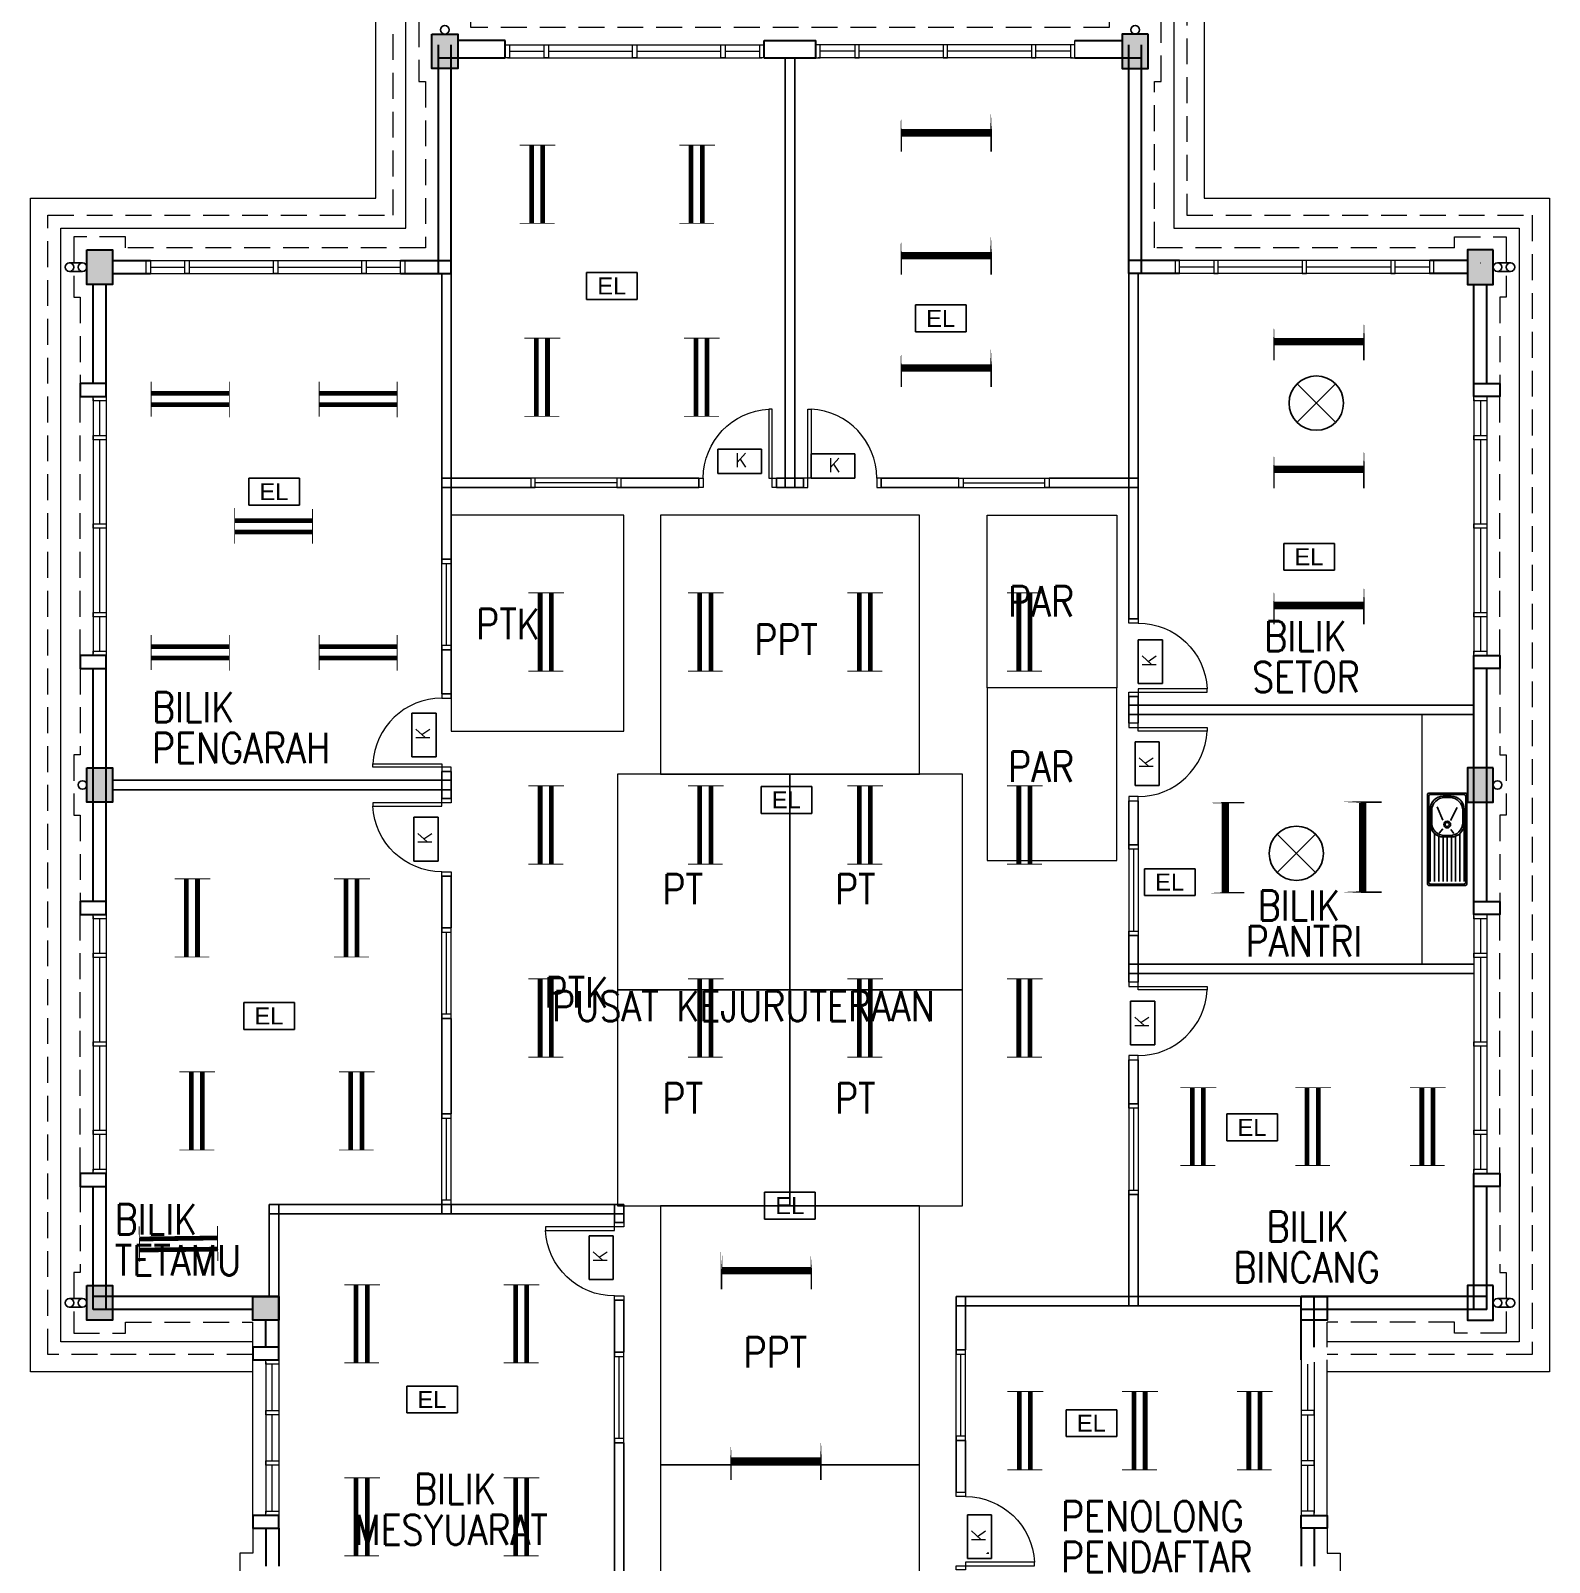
# Model space of a CAD drawing. Header units: inches. Extents: x -106504901 to 86801075, y -86378143 to 86869072.
# Drawn here: x 163591 to 181191, y 81383 to 99130 of the extents above; entities that cross this region are included whole.
import ezdxf
from ezdxf.enums import TextEntityAlignment as Align

# ---------------------------------------------------------------- set-up
doc = ezdxf.new("R2010")
doc.units = ezdxf.units.IN
doc.header["$MEASUREMENT"] = 0
doc.linetypes.add('DASHED2', pattern=[0.375, 0.25, -0.125])
doc.linetypes.add('HIDDEN', pattern=[0.375, 0.25, -0.125])
doc.layers.get('0').update_dxf_attribs({"color": 255})
for name, color, linetype, lineweight in [('1', 8, 'Continuous', 9), ('COLUMN', 8, 'Continuous', 30), ('DOOR', 8, 'Continuous', 20), ('LW', 8, 'Continuous', 20), ('t3', 8, 'Continuous', 25), ('wall', 8, 'Continuous', 30), ('WIN', 8, 'Continuous', 18)]:
    doc.layers.add(name, color=color, linetype=linetype, lineweight=lineweight)
for name, color, linetype in [('BOMBA', 12, 'Continuous'), ('DOWNPIPE', 8, 'Continuous'), ('ELECT', 6, 'Continuous'), ('FITTING', 40, 'Continuous'), ('LAMPU', 7, 'Continuous'), ('partition', 8, 'Continuous'), ('SAN', 8, 'Continuous'), ('SANITARY', 8, 'Continuous'), ('ZH-ELEK', 4, 'Continuous')]:
    doc.layers.add(name, color=color, linetype=linetype)
doc.styles.add('LAILA', font='romans.shx', dxfattribs={"width": 0.85, "height": 350})
doc.styles.add('SANSSERIF', font='SAS_____.pfb', dxfattribs={"width": 0.7, "height": 700})
doc.styles.add('SIMPLEX', font='simplex.shx', dxfattribs={"width": 0.8})

# ---------------------------------------------------------------- blocks, each defined once
blk = doc.blocks.new('dr16')
at = {"layer": 'DOOR', "color": 1}
blk.add_line((-2409712, -909071), (-2409602, -909071), dxfattribs=at)
for points in [[(-2409712, -909071), (-2409602, -909071), (-2409602, -909021), (-2409712, -909021)], [(-2410511, -909831), (-2409712, -909831), (-2409712, -909871), (-2410511, -909871)], [(-2409712, -909921), (-2409602, -909921), (-2409602, -909871), (-2409712, -909871)]]:
    blk.add_lwpolyline(points, close=True, dxfattribs=at)
at = {"layer": 'DOOR', "color": 9}
blk.add_arc((-2409712, -909871), 800, 90, 177.134, dxfattribs=at)
blk = doc.blocks.new('WIN')
at = {"layer": 'WIN', "color": 1}
for p, q in [((-2479668, -915155), (-2476718, -915155)), ((-2479668, -915305), (-2476718, -915305)), ((-2479643, -915230), (-2479243, -915230)), ((-2479193, -915230), (-2478218, -915230)), ((-2478168, -915230), (-2477193, -915230)), ((-2477143, -915230), (-2476743, -915230))]:
    blk.add_line(p, q, dxfattribs=at)
for points in [[(-2479693, -915305), (-2479643, -915305), (-2479643, -915155), (-2479693, -915155)], [(-2479243, -915305), (-2479193, -915305), (-2479193, -915155), (-2479243, -915155)], [(-2478218, -915305), (-2478168, -915305), (-2478168, -915155), (-2478218, -915155)], [(-2477193, -915305), (-2477143, -915305), (-2477143, -915155), (-2477193, -915155)], [(-2476743, -915305), (-2476693, -915305), (-2476693, -915155), (-2476743, -915155)]]:
    blk.add_lwpolyline(points, close=True, dxfattribs=at)
blk = doc.blocks.new('Kit-sink')
at = {"layer": 'SAN'}
for p, q in [((0, 0), (0, -427)), ((1052, 15), (15, 15)), ((1028, 2), (38, 2)), ((1067, -427), (1067, 0)), ((14, -24), (14, -404)), ((34, -168), (34, -260)), ((165, -100), (316, -174)), ((356, -18), (184, -18)), ((340, -34), (200, -34)), ((356, -18), (1024, -18)), ((418, -171), (467, -137)), ((466, -66), (1024, -66)), ((496, -116), (1024, -116)), ((505, -164), (1024, -164)), ((506, -168), (506, -260)), ((1054, -404), (1054, -24)), ((50, -184), (50, -244)), ((313, -266), (159, -331)), ((412, -263), (461, -307)), ((490, -184), (490, -244)), ((496, -312), (1024, -312)), ((505, -262), (1024, -262)), ((506, -214), (1024, -214)), ((15, -442), (1052, -442)), ((38, -428), (1028, -428)), ((184, -410), (356, -410)), ((200, -394), (340, -394)), ((356, -410), (1024, -410)), ((466, -360), (1024, -360))]:
    blk.add_line(p, q, dxfattribs=at)
for radius in [40, 23.9]:
    blk.add_circle((362, -214), radius, dxfattribs=at)
for centre, radius, start, end in [((15, 0), 15, 90, 180), ((38, -24), 25, 90, 180), ((1028, -24), 25, 0, 90), ((1052, 0), 15, 0, 90), ((184, -168), 150, 90, 180), ((200, -184), 150, 90, 180), ((340, -184), 150, 0, 90), ((356, -168), 150, 0, 90), ((184, -260), 150, 180, 270), ((200, -244), 150, 180, 270), ((340, -244), 150, 270, 0), ((356, -260), 150, 270, 0), ((15, -427), 15, 180, 270), ((38, -404), 25, 180, 270), ((1028, -404), 25, 270, 0), ((1052, -427), 15, 270, 0)]:
    blk.add_arc(centre, radius, start, end, dxfattribs=at)
blk = doc.blocks.new('emergency light R')
at = {"layer": 'LAMPU', "color": 6, "linetype": 'Continuous'}
for p, q in [((0, 5), (0, 248)), ((0, 248), (459, 248)), ((459, 248), (459, 5)), ((459, 5), (0, 5))]:
    blk.add_line(p, q, dxfattribs=at)
at = {"layer": 'LAMPU', "color": 6, "linetype": 'Continuous', "style": 'SANSSERIF'}
blk.add_text('EL', height=153.8, dxfattribs=at).set_placement((97, 50))
blk = doc.blocks.new('CEILING FAN C W HOOK')
at = {"layer": 'ELECT', "color": 6}
for p, q in [((-530, -530), (-85, -85)), ((-530, -85), (-85, -530))]:
    blk.add_line(p, q, dxfattribs=at)
blk.add_circle((-308, -308), 315, dxfattribs=at)

msp = doc.modelspace()

# ---------------------------------------------------------------- hatches: boundary and pattern name
at = {"layer": 'COLUMN'}
msp.add_hatch(color=256, dxfattribs=at).paths.add_polyline_path([(166166, 84465), (166466, 84465), (166466, 84190), (166166, 84190)])

# ---------------------------------------------------------------- linework, layer by layer
at = {"layer": '1'}
for points in [[(170466, 91015), (170466, 93515), (168466, 93515), (168466, 91015)], [(170891, 93515), (170891, 90515), (173891, 90515), (173891, 93515)], [(174677, 93515), (176177, 93515), (176177, 91515), (174677, 91515)], [(176177, 91515), (174677, 91515), (174677, 89515), (176177, 89515)], [(172391, 88015), (172391, 90515), (170391, 90515), (170391, 88015)], [(174391, 88015), (174391, 90515), (172391, 90515), (172391, 88015)], [(172391, 85515), (172391, 88015), (170391, 88015), (170391, 85515)], [(174391, 85515), (174391, 88015), (172391, 88015), (172391, 85515)], [(170891, 85515), (170891, 82515), (173891, 82515), (173891, 85515)], [(170891, 82515), (170891, 79515), (173891, 79515), (173891, 82515)]]:
    msp.add_lwpolyline(points, close=True, dxfattribs=at)
at = {"layer": 'BOMBA', "color": 8, "linetype": 'ByBlock', "ltscale": 10}
for p, q in [((171555, 94280), (172062, 94280)), ((171555, 94000), (171555, 94280)), ((171555, 94280), (172062, 94280)), ((171555, 94000), (171555, 94280)), ((172062, 94280), (172062, 94000)), ((172062, 94280), (172062, 94000)), ((172636, 94226), (173143, 94226)), ((172636, 93945), (172636, 94226)), ((172636, 94226), (173143, 94226)), ((172636, 93945), (172636, 94226)), ((173143, 94226), (173143, 93945)), ((173143, 94226), (173143, 93945)), ((172062, 94000), (171555, 94000)), ((172062, 94000), (171555, 94000)), ((173143, 93945), (172636, 93945)), ((173143, 93945), (172636, 93945)), ((176426, 91564), (176426, 92071)), ((176426, 92071), (176707, 92071)), ((176426, 91564), (176426, 92071)), ((176426, 92071), (176707, 92071)), ((176707, 92071), (176707, 91564)), ((176707, 92071), (176707, 91564)), ((176707, 91564), (176426, 91564)), ((176707, 91564), (176426, 91564)), ((168008, 90715), (168008, 91222)), ((168008, 91222), (168289, 91222)), ((168008, 90715), (168008, 91222)), ((168008, 91222), (168289, 91222)), ((168289, 91222), (168289, 90715)), ((168289, 91222), (168289, 90715)), ((176390, 90383), (176390, 90890)), ((176390, 90890), (176671, 90890)), ((176390, 90383), (176390, 90890)), ((176390, 90890), (176671, 90890)), ((176671, 90890), (176671, 90383)), ((176671, 90890), (176671, 90383)), ((168289, 90715), (168008, 90715)), ((168289, 90715), (168008, 90715)), ((176671, 90383), (176390, 90383)), ((176671, 90383), (176390, 90383)), ((168031, 89509), (168031, 90016)), ((168031, 90016), (168312, 90016)), ((168031, 89509), (168031, 90016)), ((168031, 90016), (168312, 90016)), ((168312, 90016), (168312, 89509)), ((168312, 90016), (168312, 89509)), ((168312, 89509), (168031, 89509)), ((168312, 89509), (168031, 89509)), ((176338, 87380), (176338, 87887)), ((176338, 87887), (176619, 87887)), ((176338, 87380), (176338, 87887)), ((176338, 87887), (176619, 87887)), ((176619, 87887), (176619, 87380)), ((176619, 87887), (176619, 87380)), ((176619, 87380), (176338, 87380)), ((176619, 87380), (176338, 87380)), ((170062, 84660), (170062, 85167)), ((170062, 85167), (170343, 85167)), ((170062, 84660), (170062, 85167)), ((170062, 85167), (170343, 85167)), ((170343, 85167), (170343, 84660)), ((170343, 85167), (170343, 84660)), ((170343, 84660), (170062, 84660)), ((170343, 84660), (170062, 84660)), ((174447, 81427), (174447, 81934)), ((174447, 81934), (174728, 81934)), ((174447, 81427), (174447, 81934)), ((174447, 81934), (174728, 81934)), ((174728, 81934), (174728, 81427)), ((174728, 81934), (174728, 81427)), ((174728, 81427), (174447, 81427)), ((174728, 81427), (174447, 81427))]:
    msp.add_line(p, q, dxfattribs=at)
at = {"layer": 'BOMBA', "color": 3, "linetype": 'ByBlock', "ltscale": 10}
for p, q in [((171555, 94280), (172062, 94280)), ((171555, 94000), (171555, 94280)), ((172062, 94280), (172062, 94000)), ((172636, 94226), (173143, 94226)), ((172636, 93945), (172636, 94226)), ((173143, 94226), (173143, 93945)), ((172062, 94000), (171555, 94000)), ((173143, 93945), (172636, 93945)), ((176426, 91564), (176426, 92071)), ((176426, 92071), (176707, 92071)), ((176707, 92071), (176707, 91564)), ((176707, 91564), (176426, 91564)), ((168008, 90715), (168008, 91222)), ((168008, 91222), (168289, 91222)), ((168289, 91222), (168289, 90715)), ((176390, 90383), (176390, 90890)), ((176390, 90890), (176671, 90890)), ((176671, 90890), (176671, 90383)), ((168289, 90715), (168008, 90715)), ((176671, 90383), (176390, 90383)), ((168031, 89509), (168031, 90016)), ((168031, 90016), (168312, 90016)), ((168312, 90016), (168312, 89509)), ((168312, 89509), (168031, 89509)), ((176338, 87380), (176338, 87887)), ((176338, 87887), (176619, 87887)), ((176619, 87887), (176619, 87380)), ((176619, 87380), (176338, 87380)), ((170062, 84660), (170062, 85167)), ((170062, 85167), (170343, 85167)), ((170343, 85167), (170343, 84660)), ((170343, 84660), (170062, 84660)), ((174447, 81427), (174447, 81934)), ((174447, 81934), (174728, 81934)), ((174728, 81934), (174728, 81427)), ((174728, 81427), (174447, 81427))]:
    msp.add_line(p, q, dxfattribs=at)
at = {"layer": 'COLUMN'}
for points in [[(168241, 99090), (168541, 99090), (168541, 98690), (168241, 98690)], [(176541, 99090), (176241, 99090), (176241, 98690), (176541, 98690)], [(164241, 96590), (164541, 96590), (164541, 96190), (164241, 96190)], [(180541, 96590), (180241, 96590), (180241, 96190), (180541, 96190)], [(164241, 90590), (164541, 90590), (164541, 90190), (164241, 90190)], [(180541, 90590), (180241, 90590), (180241, 90190), (180541, 90190)], [(164241, 84590), (164541, 84590), (164541, 84190), (164241, 84190)], [(180541, 84590), (180241, 84590), (180241, 84190), (180541, 84190)], [(166166, 84465), (166466, 84465), (166466, 84190), (166166, 84190)], [(178316, 84465), (178616, 84465), (178616, 84190), (178316, 84190)]]:
    msp.add_lwpolyline(points, close=True, dxfattribs=at)
for points in [[(168241, 99090), (168541, 99090), (168241, 98690), (168541, 98690)], [(176541, 99090), (176241, 99090), (176541, 98690), (176241, 98690)], [(164241, 96590), (164541, 96590), (164241, 96190), (164541, 96190)], [(180541, 96590), (180241, 96590), (180541, 96190), (180241, 96190)], [(164241, 90590), (164541, 90590), (164241, 90190), (164541, 90190)], [(180541, 90590), (180241, 90590), (180541, 90190), (180241, 90190)], [(164241, 84590), (164541, 84590), (164241, 84190), (164541, 84190)]]:
    msp.add_solid(points, dxfattribs=at)
at = {"layer": 'DOWNPIPE'}
for p, q in [((164041, 96440), (164191, 96440)), ((180591, 96440), (180741, 96440)), ((164041, 96340), (164191, 96340)), ((180591, 96340), (180741, 96340)), ((164041, 84440), (164191, 84440)), ((164041, 84340), (164191, 84340)), ((180591, 84440), (180741, 84440)), ((180591, 84340), (180741, 84340))]:
    msp.add_line(p, q, dxfattribs=at)
for centre in [(168391, 99140), (176391, 99140), (164041, 96390), (164191, 96390), (180591, 96390), (180741, 96390), (164191, 90390), (180591, 90390), (164041, 84390), (164191, 84390), (180591, 84390), (180741, 84390)]:
    msp.add_circle(centre, 50, dxfattribs=at)
at = {"layer": 'FITTING', "color": 3, "const_width": 17.4}
for points in [[(173681, 98164), (173681, 97727)], [(173681, 98164), (173681, 97727)], [(174723, 98164), (174723, 97727)], [(174723, 98164), (174723, 97727)], [(173681, 96742), (173681, 96304)], [(173681, 96742), (173681, 96304)], [(174723, 96742), (174723, 96304)], [(174723, 96742), (174723, 96304)], [(178000, 95746), (178000, 95309)], [(178000, 95746), (178000, 95309)], [(179041, 95746), (179041, 95309)], [(179041, 95746), (179041, 95309)], [(173681, 95439), (173681, 95002)], [(173681, 95439), (173681, 95002)], [(174723, 95439), (174723, 95002)], [(174723, 95439), (174723, 95002)], [(178000, 94265), (178000, 93828)], [(178000, 94265), (178000, 93828)], [(179041, 94265), (179041, 93828)], [(179041, 94265), (179041, 93828)], [(178000, 92688), (178000, 92250)], [(178000, 92688), (178000, 92250)], [(179041, 92688), (179041, 92250)], [(179041, 92688), (179041, 92250)], [(177217, 90185), (177655, 90185)], [(177217, 90185), (177655, 90185)], [(178809, 90190), (179247, 90190)], [(178809, 90190), (179247, 90190)], [(177217, 89143), (177655, 89143)], [(177217, 89143), (177655, 89143)], [(178809, 89149), (179247, 89149)], [(178809, 89149), (179247, 89149)], [(171598, 84983), (171598, 84545)], [(172639, 84983), (172639, 84545)], [(171708, 82775), (171708, 82338)], [(172749, 82775), (172749, 82338)]]:
    msp.add_lwpolyline(points, close=True, dxfattribs=at)
at = {"layer": 'FITTING', "color": 3}
for points, const_width in [([(173681, 97945), (174723, 97945)], 86.8), ([(173681, 97945), (174723, 97945)], 86.8), ([(169259, 97803), (169544, 97803)], 10.9), ([(169396, 96897), (169396, 97797)], 54.6), ([(169398, 97803), (169673, 97803)], 10.9), ([(169525, 96897), (169525, 97797)], 54.6), ([(171108, 97803), (171393, 97803)], 10.9), ([(171245, 96897), (171245, 97797)], 54.6), ([(171247, 97803), (171522, 97803)], 10.9), ([(171374, 96897), (171374, 97797)], 54.6), ([(169259, 96897), (169534, 96897)], 10.9), ([(169388, 96897), (169663, 96897)], 10.9), ([(171108, 96897), (171383, 96897)], 10.9), ([(171237, 96897), (171512, 96897)], 10.9), ([(173681, 96523), (174723, 96523)], 86.8), ([(173681, 96523), (174723, 96523)], 86.8), ([(169314, 95567), (169599, 95567)], 10.9), ([(169452, 94661), (169452, 95561)], 54.6), ([(169453, 95567), (169728, 95567)], 10.9), ([(169581, 94661), (169581, 95561)], 54.6), ([(171163, 95567), (171448, 95567)], 10.9), ([(171301, 94661), (171301, 95561)], 54.6), ([(171302, 95567), (171577, 95567)], 10.9), ([(171430, 94661), (171430, 95561)], 54.6), ([(178000, 95527), (179041, 95527)], 86.8), ([(178000, 95527), (179041, 95527)], 86.8), ([(173681, 95221), (174723, 95221)], 86.8), ([(173681, 95221), (174723, 95221)], 86.8), ([(164989, 94926), (165889, 94926)], 54.6), ([(164989, 95063), (164989, 94788)], 10.9), ([(165894, 95063), (165894, 94778)], 10.9), ([(166934, 94926), (167834, 94926)], 54.6), ([(166934, 95063), (166934, 94788)], 10.9), ([(167839, 95063), (167839, 94778)], 10.9), ([(164989, 94797), (165889, 94797)], 54.6), ([(164989, 94934), (164989, 94659)], 10.9), ([(165894, 94925), (165894, 94649)], 10.9), ([(166934, 94797), (167834, 94797)], 54.6), ([(166934, 94934), (166934, 94659)], 10.9), ([(167839, 94925), (167839, 94649)], 10.9), ([(169314, 94661), (169589, 94661)], 10.9), ([(169443, 94661), (169718, 94661)], 10.9), ([(171163, 94661), (171438, 94661)], 10.9), ([(171292, 94661), (171567, 94661)], 10.9), ([(178000, 94047), (179041, 94047)], 86.8), ([(178000, 94047), (179041, 94047)], 86.8), ([(165952, 93324), (165952, 93599)], 10.9), ([(166858, 93314), (166858, 93589)], 10.9), ([(166858, 93451), (165958, 93451)], 54.6), ([(166858, 93322), (165958, 93322)], 54.6), ([(165952, 93185), (165952, 93470)], 10.9), ([(166858, 93185), (166858, 93460)], 10.9), ([(169496, 91709), (169496, 92609)], 54.6), ([(169496, 91709), (169496, 92609)], 54.6), ([(169625, 91709), (169625, 92609)], 54.6), ([(169625, 91709), (169625, 92609)], 54.6), ([(171345, 91709), (171345, 92609)], 54.6), ([(171345, 91709), (171345, 92609)], 54.6), ([(171474, 91709), (171474, 92609)], 54.6), ([(171474, 91709), (171474, 92609)], 54.6), ([(173194, 91709), (173194, 92609)], 54.6), ([(173194, 91709), (173194, 92609)], 54.6), ([(173323, 91709), (173323, 92609)], 54.6), ([(173323, 91709), (173323, 92609)], 54.6), ([(175043, 91709), (175043, 92609)], 54.6), ([(175172, 91709), (175172, 92609)], 54.6), ([(169359, 92615), (169644, 92615)], 10.9), ([(169359, 92615), (169644, 92615)], 10.9), ([(169497, 92615), (169773, 92615)], 10.9), ([(169497, 92615), (169773, 92615)], 10.9), ([(171208, 92615), (171493, 92615)], 10.9), ([(171208, 92615), (171493, 92615)], 10.9), ([(171346, 92615), (171622, 92615)], 10.9), ([(171346, 92615), (171622, 92615)], 10.9), ([(173057, 92615), (173342, 92615)], 10.9), ([(173057, 92615), (173342, 92615)], 10.9), ([(173195, 92615), (173470, 92615)], 10.9), ([(173195, 92615), (173470, 92615)], 10.9), ([(174906, 92615), (175191, 92615)], 10.9), ([(175044, 92615), (175319, 92615)], 10.9), ([(178000, 92469), (179041, 92469)], 86.8), ([(178000, 92469), (179041, 92469)], 86.8), ([(164989, 92128), (164989, 91853)], 10.9), ([(165894, 92128), (165894, 91843)], 10.9), ([(166934, 92128), (166934, 91853)], 10.9), ([(167839, 92128), (167839, 91843)], 10.9), ([(164989, 91991), (165889, 91991)], 54.6), ([(164989, 91999), (164989, 91724)], 10.9), ([(165894, 91990), (165894, 91714)], 10.9), ([(166934, 91991), (167834, 91991)], 54.6), ([(166934, 91999), (166934, 91724)], 10.9), ([(167839, 91990), (167839, 91714)], 10.9), ([(164989, 91862), (165889, 91862)], 54.6), ([(166934, 91862), (167834, 91862)], 54.6), ([(169359, 91709), (169634, 91709)], 10.9), ([(169359, 91709), (169634, 91709)], 10.9), ([(169488, 91709), (169763, 91709)], 10.9), ([(169488, 91709), (169763, 91709)], 10.9), ([(171208, 91709), (171483, 91709)], 10.9), ([(171208, 91709), (171483, 91709)], 10.9), ([(171336, 91709), (171612, 91709)], 10.9), ([(171336, 91709), (171612, 91709)], 10.9), ([(173057, 91709), (173332, 91709)], 10.9), ([(173057, 91709), (173332, 91709)], 10.9), ([(173185, 91709), (173461, 91709)], 10.9), ([(173185, 91709), (173461, 91709)], 10.9), ([(174906, 91709), (175181, 91709)], 10.9), ([(175034, 91709), (175310, 91709)], 10.9), ([(169359, 90379), (169644, 90379)], 10.9), ([(169359, 90379), (169644, 90379)], 10.9), ([(169359, 90379), (169644, 90379)], 10.9), ([(169359, 90379), (169644, 90379)], 10.9), ([(169496, 89473), (169496, 90373)], 54.6), ([(169496, 89473), (169496, 90373)], 54.6), ([(169496, 89473), (169496, 90373)], 54.6), ([(169496, 89473), (169496, 90373)], 54.6), ([(169497, 90379), (169773, 90379)], 10.9), ([(169497, 90379), (169773, 90379)], 10.9), ([(169497, 90379), (169773, 90379)], 10.9), ([(169497, 90379), (169773, 90379)], 10.9), ([(169625, 89473), (169625, 90373)], 54.6), ([(169625, 89473), (169625, 90373)], 54.6), ([(169625, 89473), (169625, 90373)], 54.6), ([(169625, 89473), (169625, 90373)], 54.6), ([(171208, 90379), (171493, 90379)], 10.9), ([(171208, 90379), (171493, 90379)], 10.9), ([(171208, 90379), (171493, 90379)], 10.9), ([(171208, 90379), (171493, 90379)], 10.9), ([(171345, 89473), (171345, 90373)], 54.6), ([(171345, 89473), (171345, 90373)], 54.6), ([(171345, 89473), (171345, 90373)], 54.6), ([(171345, 89473), (171345, 90373)], 54.6), ([(171346, 90379), (171622, 90379)], 10.9), ([(171346, 90379), (171622, 90379)], 10.9), ([(171346, 90379), (171622, 90379)], 10.9), ([(171346, 90379), (171622, 90379)], 10.9), ([(171474, 89473), (171474, 90373)], 54.6), ([(171474, 89473), (171474, 90373)], 54.6), ([(171474, 89473), (171474, 90373)], 54.6), ([(171474, 89473), (171474, 90373)], 54.6), ([(173057, 90379), (173342, 90379)], 10.9), ([(173057, 90379), (173342, 90379)], 10.9), ([(173057, 90379), (173342, 90379)], 10.9), ([(173057, 90379), (173342, 90379)], 10.9), ([(173194, 89473), (173194, 90373)], 54.6), ([(173194, 89473), (173194, 90373)], 54.6), ([(173194, 89473), (173194, 90373)], 54.6), ([(173194, 89473), (173194, 90373)], 54.6), ([(173195, 90379), (173470, 90379)], 10.9), ([(173195, 90379), (173470, 90379)], 10.9), ([(173195, 90379), (173470, 90379)], 10.9), ([(173195, 90379), (173470, 90379)], 10.9), ([(173323, 89473), (173323, 90373)], 54.6), ([(173323, 89473), (173323, 90373)], 54.6), ([(173323, 89473), (173323, 90373)], 54.6), ([(173323, 89473), (173323, 90373)], 54.6), ([(174906, 90379), (175191, 90379)], 10.9), ([(174906, 90379), (175191, 90379)], 10.9), ([(175043, 89473), (175043, 90373)], 54.6), ([(175043, 89473), (175043, 90373)], 54.6), ([(175044, 90379), (175319, 90379)], 10.9), ([(175044, 90379), (175319, 90379)], 10.9), ([(175172, 89473), (175172, 90373)], 54.6), ([(175172, 89473), (175172, 90373)], 54.6), ([(177436, 89143), (177436, 90185)], 86.8), ([(177436, 89143), (177436, 90185)], 86.8), ([(179028, 89149), (179028, 90190)], 86.8), ([(179028, 89149), (179028, 90190)], 86.8), ([(169359, 89473), (169634, 89473)], 10.9), ([(169359, 89473), (169634, 89473)], 10.9), ([(169359, 89473), (169634, 89473)], 10.9), ([(169359, 89473), (169634, 89473)], 10.9), ([(169488, 89473), (169763, 89473)], 10.9), ([(169488, 89473), (169763, 89473)], 10.9), ([(169488, 89473), (169763, 89473)], 10.9), ([(169488, 89473), (169763, 89473)], 10.9), ([(171208, 89473), (171483, 89473)], 10.9), ([(171208, 89473), (171483, 89473)], 10.9), ([(171208, 89473), (171483, 89473)], 10.9), ([(171208, 89473), (171483, 89473)], 10.9), ([(171336, 89473), (171612, 89473)], 10.9), ([(171336, 89473), (171612, 89473)], 10.9), ([(171336, 89473), (171612, 89473)], 10.9), ([(171336, 89473), (171612, 89473)], 10.9), ([(173057, 89473), (173332, 89473)], 10.9), ([(173057, 89473), (173332, 89473)], 10.9), ([(173057, 89473), (173332, 89473)], 10.9), ([(173057, 89473), (173332, 89473)], 10.9), ([(173185, 89473), (173461, 89473)], 10.9), ([(173185, 89473), (173461, 89473)], 10.9), ([(173185, 89473), (173461, 89473)], 10.9), ([(173185, 89473), (173461, 89473)], 10.9), ([(174906, 89473), (175181, 89473)], 10.9), ([(174906, 89473), (175181, 89473)], 10.9), ([(175034, 89473), (175310, 89473)], 10.9), ([(175034, 89473), (175310, 89473)], 10.9), ([(165259, 89303), (165544, 89303)], 10.9), ([(165396, 88397), (165396, 89297)], 54.6), ([(165398, 89303), (165673, 89303)], 10.9), ([(165525, 88397), (165525, 89297)], 54.6), ([(167108, 89303), (167393, 89303)], 10.9), ([(167245, 88397), (167245, 89297)], 54.6), ([(167247, 89303), (167522, 89303)], 10.9), ([(167374, 88397), (167374, 89297)], 54.6), ([(165259, 88397), (165534, 88397)], 10.9), ([(165388, 88397), (165663, 88397)], 10.9), ([(167108, 88397), (167383, 88397)], 10.9), ([(167237, 88397), (167512, 88397)], 10.9), ([(169359, 88143), (169644, 88143)], 10.9), ([(169359, 88143), (169644, 88143)], 10.9), ([(169359, 88143), (169644, 88143)], 10.9), ([(169359, 88143), (169644, 88143)], 10.9), ([(169496, 87237), (169496, 88137)], 54.6), ([(169496, 87237), (169496, 88137)], 54.6), ([(169496, 87237), (169496, 88137)], 54.6), ([(169496, 87237), (169496, 88137)], 54.6), ([(169497, 88143), (169773, 88143)], 10.9), ([(169497, 88143), (169773, 88143)], 10.9), ([(169497, 88143), (169773, 88143)], 10.9), ([(169497, 88143), (169773, 88143)], 10.9), ([(169625, 87237), (169625, 88137)], 54.6), ([(169625, 87237), (169625, 88137)], 54.6), ([(169625, 87237), (169625, 88137)], 54.6), ([(169625, 87237), (169625, 88137)], 54.6), ([(171208, 88143), (171493, 88143)], 10.9), ([(171208, 88143), (171493, 88143)], 10.9), ([(171208, 88143), (171493, 88143)], 10.9), ([(171208, 88143), (171493, 88143)], 10.9), ([(171345, 87237), (171345, 88137)], 54.6), ([(171345, 87237), (171345, 88137)], 54.6), ([(171345, 87237), (171345, 88137)], 54.6), ([(171345, 87237), (171345, 88137)], 54.6), ([(171346, 88143), (171622, 88143)], 10.9), ([(171346, 88143), (171622, 88143)], 10.9), ([(171346, 88143), (171622, 88143)], 10.9), ([(171346, 88143), (171622, 88143)], 10.9), ([(171474, 87237), (171474, 88137)], 54.6), ([(171474, 87237), (171474, 88137)], 54.6), ([(171474, 87237), (171474, 88137)], 54.6), ([(171474, 87237), (171474, 88137)], 54.6), ([(173057, 88143), (173342, 88143)], 10.9), ([(173057, 88143), (173342, 88143)], 10.9), ([(173057, 88143), (173342, 88143)], 10.9), ([(173057, 88143), (173342, 88143)], 10.9), ([(173194, 87237), (173194, 88137)], 54.6), ([(173194, 87237), (173194, 88137)], 54.6), ([(173194, 87237), (173194, 88137)], 54.6), ([(173194, 87237), (173194, 88137)], 54.6), ([(173195, 88143), (173470, 88143)], 10.9), ([(173195, 88143), (173470, 88143)], 10.9), ([(173195, 88143), (173470, 88143)], 10.9), ([(173195, 88143), (173470, 88143)], 10.9), ([(173323, 87237), (173323, 88137)], 54.6), ([(173323, 87237), (173323, 88137)], 54.6), ([(173323, 87237), (173323, 88137)], 54.6), ([(173323, 87237), (173323, 88137)], 54.6), ([(174906, 88143), (175191, 88143)], 10.9), ([(174906, 88143), (175191, 88143)], 10.9), ([(175043, 87237), (175043, 88137)], 54.6), ([(175043, 87237), (175043, 88137)], 54.6), ([(175044, 88143), (175319, 88143)], 10.9), ([(175044, 88143), (175319, 88143)], 10.9), ([(175172, 87237), (175172, 88137)], 54.6), ([(175172, 87237), (175172, 88137)], 54.6), ([(169359, 87237), (169634, 87237)], 10.9), ([(169359, 87237), (169634, 87237)], 10.9), ([(169359, 87237), (169634, 87237)], 10.9), ([(169359, 87237), (169634, 87237)], 10.9), ([(169488, 87237), (169763, 87237)], 10.9), ([(169488, 87237), (169763, 87237)], 10.9), ([(169488, 87237), (169763, 87237)], 10.9), ([(169488, 87237), (169763, 87237)], 10.9), ([(171208, 87237), (171483, 87237)], 10.9), ([(171208, 87237), (171483, 87237)], 10.9), ([(171208, 87237), (171483, 87237)], 10.9), ([(171208, 87237), (171483, 87237)], 10.9), ([(171336, 87237), (171612, 87237)], 10.9), ([(171336, 87237), (171612, 87237)], 10.9), ([(171336, 87237), (171612, 87237)], 10.9), ([(171336, 87237), (171612, 87237)], 10.9), ([(173057, 87237), (173332, 87237)], 10.9), ([(173057, 87237), (173332, 87237)], 10.9), ([(173057, 87237), (173332, 87237)], 10.9), ([(173057, 87237), (173332, 87237)], 10.9), ([(173185, 87237), (173461, 87237)], 10.9), ([(173185, 87237), (173461, 87237)], 10.9), ([(173185, 87237), (173461, 87237)], 10.9), ([(173185, 87237), (173461, 87237)], 10.9), ([(174906, 87237), (175181, 87237)], 10.9), ([(174906, 87237), (175181, 87237)], 10.9), ([(175034, 87237), (175310, 87237)], 10.9), ([(175034, 87237), (175310, 87237)], 10.9), ([(165314, 87067), (165599, 87067)], 10.9), ([(165452, 86161), (165452, 87061)], 54.6), ([(165453, 87067), (165728, 87067)], 10.9), ([(165581, 86161), (165581, 87061)], 54.6), ([(167163, 87067), (167448, 87067)], 10.9), ([(167301, 86161), (167301, 87061)], 54.6), ([(167302, 87067), (167577, 87067)], 10.9), ([(167430, 86161), (167430, 87061)], 54.6), ([(176916, 86887), (177201, 86887)], 10.9), ([(177054, 85981), (177054, 86881)], 54.6), ([(177055, 86887), (177330, 86887)], 10.9), ([(177182, 85981), (177182, 86881)], 54.6), ([(178246, 86887), (178531, 86887)], 10.9), ([(178246, 86887), (178531, 86887)], 10.9), ([(178383, 85981), (178383, 86881)], 54.6), ([(178383, 85981), (178383, 86881)], 54.6), ([(178384, 86887), (178659, 86887)], 10.9), ([(178384, 86887), (178659, 86887)], 10.9), ([(178512, 85981), (178512, 86881)], 54.6), ([(178512, 85981), (178512, 86881)], 54.6), ([(179575, 86887), (179860, 86887)], 10.9), ([(179713, 85981), (179713, 86881)], 54.6), ([(179714, 86887), (179989, 86887)], 10.9), ([(179842, 85981), (179842, 86881)], 54.6), ([(165314, 86161), (165589, 86161)], 10.9), ([(165443, 86161), (165718, 86161)], 10.9), ([(167163, 86161), (167438, 86161)], 10.9), ([(167292, 86161), (167567, 86161)], 10.9), ([(176916, 85981), (177191, 85981)], 10.9), ([(177045, 85981), (177320, 85981)], 10.9), ([(178246, 85981), (178521, 85981)], 10.9), ([(178246, 85981), (178521, 85981)], 10.9), ([(178374, 85981), (178650, 85981)], 10.9), ([(178374, 85981), (178650, 85981)], 10.9), ([(179575, 85981), (179850, 85981)], 10.9), ([(179704, 85981), (179979, 85981)], 10.9), ([(164853, 85003), (164849, 85278)], 10.9), ([(165759, 85005), (165755, 85280)], 10.9), ([(165757, 85142), (164857, 85130)], 54.6), ([(165759, 85013), (164859, 85002)], 54.6), ([(164855, 84864), (164851, 85149)], 10.9), ([(165760, 84876), (165757, 85151)], 10.9), ([(171598, 84764), (172639, 84764)], 86.8), ([(167225, 84600), (167510, 84600)], 10.9), ([(167225, 84600), (167510, 84600)], 10.9), ([(167363, 83694), (167363, 84594)], 54.6), ([(167363, 83694), (167363, 84594)], 54.6), ([(167364, 84600), (167639, 84600)], 10.9), ([(167364, 84600), (167639, 84600)], 10.9), ([(167492, 83694), (167492, 84594)], 54.6), ([(167492, 83694), (167492, 84594)], 54.6), ([(169074, 84600), (169359, 84600)], 10.9), ([(169074, 84600), (169359, 84600)], 10.9), ([(169212, 83694), (169212, 84594)], 54.6), ([(169212, 83694), (169212, 84594)], 54.6), ([(169213, 84600), (169488, 84600)], 10.9), ([(169213, 84600), (169488, 84600)], 10.9), ([(169341, 83694), (169341, 84594)], 54.6), ([(169341, 83694), (169341, 84594)], 54.6), ([(167225, 83694), (167500, 83694)], 10.9), ([(167225, 83694), (167500, 83694)], 10.9), ([(167354, 83694), (167629, 83694)], 10.9), ([(167354, 83694), (167629, 83694)], 10.9), ([(169074, 83694), (169349, 83694)], 10.9), ([(169074, 83694), (169349, 83694)], 10.9), ([(169203, 83694), (169478, 83694)], 10.9), ([(169203, 83694), (169478, 83694)], 10.9), ([(174911, 83362), (175196, 83362)], 10.9), ([(175049, 82456), (175049, 83356)], 54.6), ([(175050, 83362), (175325, 83362)], 10.9), ([(175177, 82456), (175177, 83356)], 54.6), ([(176240, 83362), (176525, 83362)], 10.9), ([(176240, 83362), (176525, 83362)], 10.9), ([(176378, 82456), (176378, 83356)], 54.6), ([(176378, 82456), (176378, 83356)], 54.6), ([(176379, 83362), (176654, 83362)], 10.9), ([(176379, 83362), (176654, 83362)], 10.9), ([(176507, 82456), (176507, 83356)], 54.6), ([(176507, 82456), (176507, 83356)], 54.6), ([(177570, 83362), (177855, 83362)], 10.9), ([(177708, 82456), (177708, 83356)], 54.6), ([(177709, 83362), (177984, 83362)], 10.9), ([(177836, 82456), (177836, 83356)], 54.6), ([(171708, 82557), (172749, 82557)], 86.8), ([(167225, 82364), (167510, 82364)], 10.9), ([(167225, 82364), (167510, 82364)], 10.9), ([(167225, 82364), (167510, 82364)], 10.9), ([(167225, 82364), (167510, 82364)], 10.9), ([(167363, 81458), (167363, 82358)], 54.6), ([(167363, 81458), (167363, 82358)], 54.6), ([(167363, 81458), (167363, 82358)], 54.6), ([(167363, 81458), (167363, 82358)], 54.6), ([(167364, 82364), (167639, 82364)], 10.9), ([(167364, 82364), (167639, 82364)], 10.9), ([(167364, 82364), (167639, 82364)], 10.9), ([(167364, 82364), (167639, 82364)], 10.9), ([(167492, 81458), (167492, 82358)], 54.6), ([(167492, 81458), (167492, 82358)], 54.6), ([(167492, 81458), (167492, 82358)], 54.6), ([(167492, 81458), (167492, 82358)], 54.6), ([(169074, 82364), (169359, 82364)], 10.9), ([(169074, 82364), (169359, 82364)], 10.9), ([(169074, 82364), (169359, 82364)], 10.9), ([(169074, 82364), (169359, 82364)], 10.9), ([(169212, 81458), (169212, 82358)], 54.6), ([(169212, 81458), (169212, 82358)], 54.6), ([(169212, 81458), (169212, 82358)], 54.6), ([(169212, 81458), (169212, 82358)], 54.6), ([(169213, 82364), (169488, 82364)], 10.9), ([(169213, 82364), (169488, 82364)], 10.9), ([(169213, 82364), (169488, 82364)], 10.9), ([(169213, 82364), (169488, 82364)], 10.9), ([(169341, 81458), (169341, 82358)], 54.6), ([(169341, 81458), (169341, 82358)], 54.6), ([(169341, 81458), (169341, 82358)], 54.6), ([(169341, 81458), (169341, 82358)], 54.6), ([(174911, 82456), (175186, 82456)], 10.9), ([(175040, 82456), (175315, 82456)], 10.9), ([(176240, 82456), (176516, 82456)], 10.9), ([(176240, 82456), (176516, 82456)], 10.9), ([(176369, 82456), (176644, 82456)], 10.9), ([(176369, 82456), (176644, 82456)], 10.9), ([(177570, 82456), (177845, 82456)], 10.9), ([(177699, 82456), (177974, 82456)], 10.9), ([(167225, 81458), (167500, 81458)], 10.9), ([(167225, 81458), (167500, 81458)], 10.9), ([(167225, 81458), (167500, 81458)], 10.9), ([(167225, 81458), (167500, 81458)], 10.9), ([(167354, 81458), (167629, 81458)], 10.9), ([(167354, 81458), (167629, 81458)], 10.9), ([(167354, 81458), (167629, 81458)], 10.9), ([(167354, 81458), (167629, 81458)], 10.9), ([(169074, 81458), (169349, 81458)], 10.9), ([(169074, 81458), (169349, 81458)], 10.9), ([(169074, 81458), (169349, 81458)], 10.9), ([(169074, 81458), (169349, 81458)], 10.9), ([(169203, 81458), (169478, 81458)], 10.9), ([(169203, 81458), (169478, 81458)], 10.9), ([(169203, 81458), (169478, 81458)], 10.9), ([(169203, 81458), (169478, 81458)], 10.9)]:
    msp.add_lwpolyline(points, dxfattribs=dict(at, const_width=const_width))
at = {"layer": 'LW'}
for p, q in [((167591, 97190), (167591, 99690)), ((177191, 99690), (177191, 97190)), ((167941, 96840), (167941, 99340)), ((176841, 99340), (176841, 96840)), ((175691, 98815), (175691, 99015)), ((163591, 83590), (163591, 97190)), ((163591, 97190), (167591, 97190)), ((177191, 97190), (181191, 97190)), ((181191, 97190), (181191, 83590)), ((163941, 83940), (163941, 96840)), ((163941, 96840), (167941, 96840)), ((176841, 96840), (180841, 96840)), ((180841, 96840), (180841, 83940)), ((179716, 88315), (179716, 91205)), ((166166, 83878), (166166, 84165)), ((178616, 83878), (178616, 84165)), ((166166, 83940), (163941, 83940)), ((180841, 83940), (178616, 83940)), ((166166, 83590), (163591, 83590)), ((166166, 81928), (166166, 83728)), ((178616, 81928), (178616, 83728)), ((181191, 83590), (178616, 83590))]:
    msp.add_line(p, q, dxfattribs=at)
at = {"layer": 'LW', "linetype": 'HIDDEN', "ltscale": 1200}
for p, q in [((167791, 96990), (167791, 99490)), ((176991, 99490), (176991, 96990)), ((163791, 83790), (163791, 96990)), ((163791, 96990), (167791, 96990)), ((176991, 96990), (180991, 96990)), ((180991, 96990), (180991, 83790)), ((164166, 91890), (164166, 94890)), ((180616, 91890), (180616, 94890)), ((164166, 85890), (164166, 88890)), ((180616, 85890), (180616, 88890)), ((166166, 83790), (163791, 83790)), ((180991, 83790), (178616, 83790))]:
    msp.add_line(p, q, dxfattribs=at)
for points in [[(180091, 96615), (176616, 96615), (176616, 98540), (176691, 98540), (176691, 99240), (176091, 99240), (176091, 99165), (168691, 99165), (168691, 99240), (168091, 99240), (168091, 98540), (168166, 98540), (168166, 96615), (164691, 96615)], [(164691, 96615), (164691, 96740), (164091, 96740), (164091, 96040), (164166, 96040), (164166, 95040)], [(180091, 96615), (180091, 96740), (180691, 96740), (180691, 96040), (180616, 96040), (180616, 95040)], [(164166, 91740), (164166, 90740), (164091, 90740), (164091, 90040), (164166, 90040), (164166, 89040)], [(180616, 91740), (180616, 90740), (180691, 90740), (180691, 90040), (180616, 90040), (180616, 89040)], [(164166, 85740), (164166, 84740), (164091, 84740), (164091, 84040), (164691, 84040), (164691, 84165), (166166, 84165)], [(180616, 85740), (180616, 84740), (180691, 84740), (180691, 84040), (180091, 84040), (180091, 84165), (178616, 84165)]]:
    msp.add_lwpolyline(points, dxfattribs=at)
at = {"layer": 'LW'}
for points in [[(180389, 96440), (180391, 96440)], [(166166, 81778), (166166, 81490), (166016, 81490), (166016, 80790), (166166, 80790), (166166, 80503)], [(178616, 81778), (178616, 81490), (178766, 81490), (178766, 80790), (178616, 80790), (178616, 80503)]]:
    msp.add_lwpolyline(points, dxfattribs=at)
at = {"layer": 'partition'}
for p, q in [((172336, 98815), (172336, 93835)), ((172446, 98815), (172446, 93835)), ((168356, 93005), (168356, 96315)), ((168466, 93005), (168466, 96315)), ((176316, 92315), (176316, 96315)), ((176426, 92315), (176426, 96315)), ((169386, 93945), (168356, 93945)), ((171336, 93945), (170436, 93945)), ((171336, 93945), (171336, 93835)), ((172236, 93945), (172236, 93835)), ((172546, 93945), (172236, 93945)), ((172546, 93945), (172546, 93835)), ((173446, 93945), (173446, 93835)), ((173446, 93945), (174346, 93945)), ((175396, 93945), (176426, 93945)), ((168466, 93835), (168356, 93835)), ((169386, 93835), (168356, 93835)), ((171336, 93835), (170436, 93835)), ((172546, 93835), (172236, 93835)), ((173446, 93835), (174346, 93835)), ((175396, 93835), (176426, 93835)), ((168466, 93005), (168356, 93005)), ((176426, 92315), (176316, 92315)), ((168356, 91955), (168466, 91955)), ((168356, 91445), (168356, 91955)), ((168466, 91445), (168466, 91955)), ((168356, 91445), (168466, 91445)), ((176426, 91415), (176316, 91415)), ((176316, 91105), (176316, 91415)), ((176426, 91105), (176426, 91415)), ((180316, 91315), (176316, 91315)), ((180316, 91205), (176316, 91205)), ((168356, 90545), (168466, 90545)), ((168356, 90235), (168356, 90545)), ((168466, 90235), (168466, 90545)), ((164541, 90445), (168466, 90445)), ((164541, 90335), (168466, 90335)), ((168356, 90235), (168466, 90235)), ((176316, 89695), (176316, 90205)), ((176426, 89695), (176426, 90205)), ((176316, 89695), (176426, 89695)), ((168356, 89335), (168466, 89335)), ((168356, 88735), (168356, 89335)), ((168466, 88735), (168466, 89335)), ((168466, 88735), (168356, 88735)), ((176316, 88105), (176316, 88645)), ((176426, 88645), (176316, 88645)), ((176426, 88105), (176426, 88645)), ((180316, 88315), (176316, 88315)), ((180316, 88205), (176316, 88205)), ((168356, 86580), (168356, 87685)), ((168356, 87685), (168466, 87685)), ((168466, 86580), (168466, 87685)), ((176316, 86695), (176316, 87205)), ((176426, 86695), (176426, 87205)), ((176316, 86695), (176426, 86695)), ((168466, 86580), (168356, 86580)), ((176316, 84355), (176316, 85645)), ((176426, 85645), (176316, 85645)), ((176426, 84355), (176426, 85645)), ((166356, 84465), (166356, 85530)), ((166356, 85530), (170466, 85530)), ((166356, 85420), (170466, 85420)), ((166466, 84465), (166466, 85530)), ((168356, 85530), (168466, 85530)), ((168356, 85420), (168356, 85530)), ((168466, 85420), (168466, 85530)), ((170356, 85320), (170356, 85530)), ((170466, 85320), (170466, 85530)), ((170356, 85320), (170466, 85320)), ((170356, 84420), (170466, 84420)), ((170356, 83820), (170356, 84420)), ((170466, 83820), (170466, 84420)), ((178316, 84465), (174316, 84465)), ((174316, 84465), (174316, 83845)), ((178316, 84355), (174316, 84355)), ((174426, 84465), (174426, 83845)), ((170466, 83820), (170356, 83820)), ((174426, 83845), (174316, 83845)), ((170356, 82770), (170466, 82770)), ((170356, 80615), (170356, 82770)), ((170466, 80615), (170466, 82770)), ((174316, 82795), (174426, 82795)), ((174316, 82795), (174316, 82195)), ((174426, 82795), (174426, 82195))]:
    msp.add_line(p, q, dxfattribs=at)
at = {"layer": 'wall'}
for p, q in [((168316, 96315), (168316, 98965)), ((168466, 96315), (168466, 98965)), ((169091, 99015), (168541, 99015)), ((169091, 98815), (169091, 99015)), ((172091, 98815), (172091, 99015)), ((172091, 99015), (172691, 99015)), ((172691, 98815), (172691, 99015)), ((175691, 99015), (176241, 99015)), ((176316, 96315), (176316, 98965)), ((176466, 96315), (176466, 98965)), ((168316, 98815), (169091, 98815)), ((172091, 98815), (172691, 98815)), ((175691, 98815), (176466, 98815)), ((164541, 96465), (164979, 96465)), ((167879, 96465), (168466, 96465)), ((176904, 96465), (176316, 96465)), ((180241, 96465), (179804, 96465)), ((164316, 95040), (164316, 96190)), ((164466, 94890), (164466, 96190)), ((164541, 96315), (164979, 96315)), ((167879, 96315), (168466, 96315)), ((176904, 96315), (176316, 96315)), ((180241, 96315), (179804, 96315)), ((180316, 94890), (180316, 96190)), ((180466, 95040), (180466, 96190)), ((164466, 88890), (164466, 91890)), ((180316, 88890), (180316, 91890)), ((164316, 89040), (164316, 91740)), ((180466, 89040), (180466, 91740)), ((164316, 84315), (164316, 85740)), ((164466, 84315), (164466, 85890)), ((180316, 84315), (180316, 85890)), ((180466, 84315), (180466, 85740)), ((166466, 84465), (164316, 84465)), ((166166, 84315), (164316, 84315)), ((166466, 83728), (166466, 84465)), ((178316, 83728), (178316, 84465)), ((180466, 84465), (178316, 84465)), ((180466, 84315), (178316, 84315)), ((178466, 83878), (178466, 84465)), ((166316, 83878), (166316, 84190)), ((166316, 81778), (166316, 81340)), ((166466, 81778), (166466, 81340)), ((178316, 81778), (178316, 81340)), ((178466, 81778), (178466, 81340))]:
    msp.add_line(p, q, dxfattribs=at)
for points in [[(164466, 94890), (164466, 95040), (164166, 95040), (164166, 94890)], [(180316, 94890), (180316, 95040), (180616, 95040), (180616, 94890)], [(164466, 91740), (164466, 91890), (164166, 91890), (164166, 91740)], [(180316, 91740), (180316, 91890), (180616, 91890), (180616, 91740)], [(164466, 88890), (164466, 89040), (164166, 89040), (164166, 88890)], [(180316, 88890), (180316, 89040), (180616, 89040), (180616, 88890)], [(164466, 85740), (164466, 85890), (164166, 85890), (164166, 85740)], [(180316, 85740), (180316, 85890), (180616, 85890), (180616, 85740)], [(166466, 83728), (166466, 83878), (166166, 83878), (166166, 83728)], [(166466, 81778), (166466, 81928), (166166, 81928), (166166, 81778)], [(178316, 81778), (178316, 81928), (178616, 81928), (178616, 81778)]]:
    msp.add_lwpolyline(points, close=True, dxfattribs=at)
at = {"layer": 'WIN'}
for p, q in [((170436, 93945), (169386, 93945)), ((170386, 93890), (169436, 93890)), ((174346, 93945), (175396, 93945)), ((174396, 93890), (175346, 93890)), ((170436, 93835), (169386, 93835)), ((174346, 93835), (175396, 93835)), ((168356, 91955), (168356, 93005)), ((168466, 91955), (168466, 93005)), ((168411, 92005), (168411, 92955)), ((176316, 89695), (176316, 88645)), ((176371, 89645), (176371, 88695)), ((176426, 89695), (176426, 88645)), ((168356, 87685), (168356, 88735)), ((168466, 87685), (168466, 88735)), ((168411, 87735), (168411, 88685)), ((176316, 86695), (176316, 85645)), ((176371, 86645), (176371, 85695)), ((176426, 86695), (176426, 85645)), ((168356, 85530), (168356, 86580)), ((168411, 85580), (168411, 86530)), ((168466, 85530), (168466, 86580)), ((166466, 84190), (166466, 84465)), ((178616, 84190), (178616, 84465)), ((170356, 82770), (170356, 83820)), ((170411, 82820), (170411, 83770)), ((170466, 82770), (170466, 83820)), ((174316, 82795), (174316, 83845)), ((174371, 82845), (174371, 83795)), ((174426, 82795), (174426, 83845)), ((166316, 83703), (166316, 81953)), ((166391, 83144), (166391, 83678)), ((166466, 83728), (166466, 81928)), ((178316, 83728), (178316, 81928)), ((178391, 83144), (178391, 83678)), ((178466, 83703), (178466, 81953)), ((166391, 82561), (166391, 83094)), ((178391, 82561), (178391, 83094)), ((166391, 81978), (166391, 82511)), ((178391, 81978), (178391, 82511))]:
    msp.add_line(p, q, dxfattribs=at)
for points in [[(169386, 93945), (169386, 93835), (169436, 93835), (169436, 93945)], [(170386, 93945), (170386, 93835), (170436, 93835), (170436, 93945)], [(174396, 93945), (174396, 93835), (174346, 93835), (174346, 93945)], [(175396, 93945), (175396, 93835), (175346, 93835), (175346, 93945)], [(168466, 93005), (168356, 93005), (168356, 92955), (168466, 92955)], [(168466, 92005), (168356, 92005), (168356, 91955), (168466, 91955)], [(176426, 89645), (176316, 89645), (176316, 89695), (176426, 89695)], [(168466, 88735), (168356, 88735), (168356, 88685), (168466, 88685)], [(176426, 88645), (176316, 88645), (176316, 88695), (176426, 88695)], [(168466, 87735), (168356, 87735), (168356, 87685), (168466, 87685)], [(176426, 86645), (176316, 86645), (176316, 86695), (176426, 86695)], [(168466, 86580), (168356, 86580), (168356, 86530), (168466, 86530)], [(168466, 85580), (168356, 85580), (168356, 85530), (168466, 85530)], [(176426, 85645), (176316, 85645), (176316, 85695), (176426, 85695)], [(170466, 83820), (170356, 83820), (170356, 83770), (170466, 83770)], [(174426, 83845), (174316, 83845), (174316, 83795), (174426, 83795)], [(166316, 83678), (166316, 83728), (166466, 83728), (166466, 83678)], [(166316, 83094), (166316, 83144), (166466, 83144), (166466, 83094)], [(178466, 83094), (178466, 83144), (178316, 83144), (178316, 83094)], [(170466, 82820), (170356, 82820), (170356, 82770), (170466, 82770)], [(174426, 82845), (174316, 82845), (174316, 82795), (174426, 82795)], [(166316, 82511), (166316, 82561), (166466, 82561), (166466, 82511)], [(178466, 82511), (178466, 82561), (178316, 82561), (178316, 82511)], [(166316, 81928), (166316, 81978), (166466, 81978), (166466, 81928)], [(178466, 81928), (178466, 81978), (178316, 81978), (178316, 81928)]]:
    msp.add_lwpolyline(points, close=True, dxfattribs=at)
at = {"layer": 'ZH-ELEK', "color": 4, "linetype": 'DASHED2', "lineweight": -2}
msp.add_line((174671, 81488, -7857), (174694, 81490, -7857), dxfattribs=at)

# ---------------------------------------------------------------- block references
for p in [(178798, 95122), (178567, 89906)]:
    msp.add_blockref('CEILING FAN C W HOOK', p)
at = {"layer": 'DOOR', "xscale": -1}
for p, rotation in [((-737685, -2315767), 90), ((2578068, -819686), 180), ((2580068, -824601), 180)]:
    msp.add_blockref('dr16', p, dxfattribs=dict(at, rotation=rotation))
at = {"layer": 'DOOR'}
for p, rotation in [((1082467, -2315767), 270), ((-2233286, -818816), 180), ((-2233286, -821816), 180)]:
    msp.add_blockref('dr16', p, dxfattribs=dict(at, rotation=rotation))
at = {"layer": 'DOOR', "xscale": -1}
for p in [(-2233286, 1001336), (-2235286, 991216)]:
    msp.add_blockref('dr16', p, dxfattribs=at)
at = {"layer": 'DOOR'}
msp.add_blockref('dr16', (2578068, 1000466), dxfattribs=at)
at = {"layer": 'LAMPU', "color": 8, "xscale": 1.27951153594687, "yscale": 1.27951153594687, "zscale": 1.27951153594687}
for p in [(170033, 96009), (173845, 95634), (166118, 93626), (178112, 92872), (172056, 90055), (176498, 89103), (166060, 87552), (177453, 86261), (172097, 85354), (167949, 83108), (175591, 82834)]:
    msp.add_blockref('emergency light R', p, dxfattribs=at)
at = {"layer": 'SANITARY', "rotation": 270}
msp.add_blockref('Kit-sink', (180221, 90294), dxfattribs=at)
at = {"layer": 'WIN', "xscale": -1}
for p, rotation in [((2648784, -816339), 180), ((2644622, -818839), 180), ((-750839, -2384803), 90), ((-734839, -2384803), 90), ((-750839, -2390803), 90), ((-734839, -2390803), 90)]:
    msp.add_blockref('WIN', p, dxfattribs=dict(at, rotation=rotation))
at = {"layer": 'WIN', "rotation": 180}
for p in [(-2304002, -816339), (-2299840, -818839)]:
    msp.add_blockref('WIN', p, dxfattribs=at)

# ---------------------------------------------------------------- texts
at = {"layer": 'BOMBA', "color": 8, "linetype": 'ByBlock', "ltscale": 10, "style": 'SIMPLEX'}
for p in [(171751, 94071), (171751, 94071), (172832, 94016), (172832, 94016)]:
    msp.add_text('K', height=162, dxfattribs=at).set_placement(p)
at = {"layer": 'BOMBA', "color": 3, "linetype": 'ByBlock', "ltscale": 10, "style": 'SIMPLEX'}
for p in [(171751, 94071), (172832, 94016)]:
    msp.add_text('K', height=162, dxfattribs=at).set_placement(p)
at = {"layer": 'BOMBA', "color": 8, "linetype": 'ByBlock', "ltscale": 10, "style": 'SIMPLEX'}
for p in [(176636, 91760), (176636, 91760), (168218, 90911), (168218, 90911), (176600, 90579), (176600, 90579), (168240, 89704), (168240, 89704), (176548, 87575), (176548, 87575), (170272, 84856), (170272, 84856), (174657, 81622), (174657, 81622)]:
    msp.add_text('K', height=162, rotation=90, dxfattribs=at).set_placement(p)
at = {"layer": 'BOMBA', "color": 3, "linetype": 'ByBlock', "ltscale": 10, "style": 'SIMPLEX'}
for p in [(176636, 91760), (168218, 90911), (176600, 90579), (168240, 89704), (176548, 87575), (170272, 84856), (174657, 81622)]:
    msp.add_text('K', height=162, rotation=90, dxfattribs=at).set_placement(p)
at = {"layer": 't3', "style": 'LAILA', "width": 0.85}
for s, p in [('PAR', (174919, 92343)), (' PTK', (168550, 92079)), ('PPT', (171977, 91898)), ('PAR', (174919, 90428)), (' PT', (170709, 89008)), (' PT', (172709, 89008)), (' PTK', (169342, 87813)), (' PT', (170709, 86584)), (' PT', (172709, 86584)), ('PPT', (171853, 83641))]:
    msp.add_text(s, height=350, dxfattribs=at).set_placement(p)
for s, p in [('BILIK', (177887, 92289)), ('SETOR', (177746, 91816)), ('BILIK', (164997, 91466)), ('PENGARAH', (164997, 90993)), ('BILIK', (177810, 89169)), ('PANTRI', (177672, 88753)), ('PUSAT KEJURUTERAAN', (169634, 88002)), ('BILIK', (164566, 85532)), ('BILIK', (177914, 85450)), ('TETAMU', (164566, 85058)), ('BINCANG', (177530, 84976)), ('BILIK', (168035, 82409)), ('PENOLONG', (175532, 82093)), ('MESYUARAT', (167342, 81936)), ('PENDAFTAR', (175532, 81620))]:
    msp.add_text(s, height=350, dxfattribs=at).set_placement(p, align=Align.TOP_LEFT)

doc.saveas('drawing.dxf')
